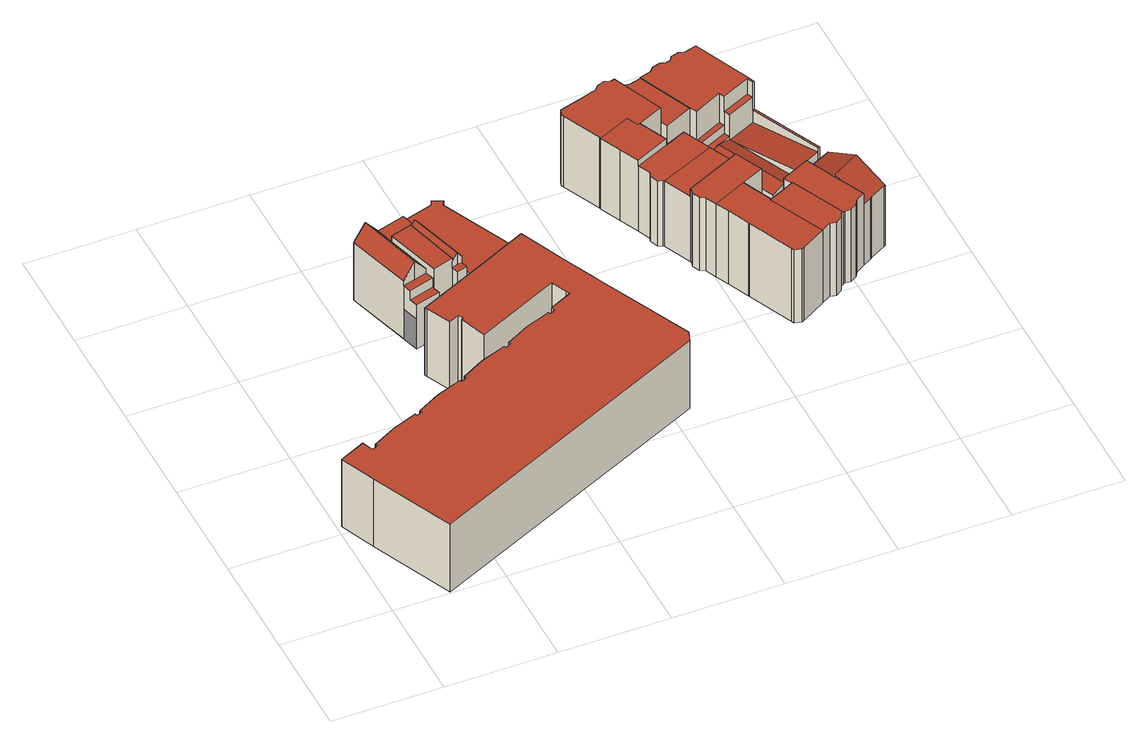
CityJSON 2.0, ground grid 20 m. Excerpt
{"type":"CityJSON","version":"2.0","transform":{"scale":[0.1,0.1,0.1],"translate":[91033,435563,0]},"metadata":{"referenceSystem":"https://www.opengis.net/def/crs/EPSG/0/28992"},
"CityObjects":{
"building1":{"type":"Building","attributes":{"TerrainHeight":3.44,"bron_tex":"UltraCAM-X 10cm juni 2008","voll_tex":"complete","bron_geo":"Lidar 15-30 punten - nov. 2008","status":"1"},"geometry":[{"type":"MultiSurface","lod":"2","boundaries":[[[0,1,2,3,4,5,6,7,8,9,10,11,12,13,14,15,16,17,18,19,20,21,22,23,24,25,26,27,28,29,30,31,32,33,34,35,36,37,38,39,40,41,42,43,44,45,46,47,48,49,50]],[[51,52,53,54,55,56,57,58,59,60,61,62,63,64,65,66,67,68,69,70,71,72,73,74,75,76,77,78,79,80,81,82,83,84,85,86,87,88,89,90,91,92,93,94,95,96,97,98,99,100]],[[49,48,58,57]],[[48,47,59,58]],[[47,46,60,59]],[[46,45,61,60]],[[45,44,62,61]],[[44,43,63,62]],[[43,42,64,63]],[[42,41,65,64]],[[41,40,66,65]],[[40,39,67,66]],[[39,38,68,67]],[[38,37,69,68]],[[37,36,70,69]],[[36,35,71,70]],[[35,34,72,71]],[[34,33,73,72]],[[33,32,74,73]],[[32,31,75,74]],[[31,30,76,75]],[[30,29,77,76]],[[29,28,78,77]],[[28,27,79,78]],[[27,26,80,79]],[[26,25,81,80]],[[25,24,82,81]],[[24,23,83,82]],[[23,22,84,83]],[[22,21,85,84]],[[21,20,86,85]],[[20,19,87,86]],[[19,18,88,87]],[[18,17,89,88]],[[17,16,90,89]],[[16,15,91,90]],[[15,14,92,91]],[[14,13,93,92]],[[13,12,94,93]],[[12,11,95,94]],[[11,10,96,95]],[[10,9,97,96]],[[9,8,98,97]],[[8,7,101,102]],[[7,6,100,99]],[[6,5,51,100]],[[5,4,52,51]],[[4,3,53,52]],[[3,2,54,53]],[[2,1,55,54]],[[1,0,56,55]],[[0,50,103,56]],[[50,49,57,103]]],"semantics":{"surfaces":[{"type":"RoofSurface"},{"type":"GroundSurface"},{"type":"WallSurface"}],"values":[0,1,2,2,2,2,2,2,2,2,2,2,2,2,2,2,2,2,2,2,2,2,2,2,2,2,2,2,2,2,2,2,2,2,2,2,2,2,2,2,2,2,2,2,2,2,2,2,2,2,2,2,2]}}]},
"building2":{"type":"Building","attributes":{"TerrainHeight":3.38,"bron_tex":"UltraCAM-X 10cm juni 2008","voll_tex":"complete","bron_geo":"Lidar 15-30 punten - nov. 2008","status":"1"},"geometry":[{"type":"MultiSurface","lod":"2","boundaries":[[[104,105,106,107,108]],[[109,110,111,112]],[[113,114,115,116,117]],[[114,118,119,115]],[[120,121,122,123,124]],[[108,107,122,125]],[[107,106,123,122]],[[106,105,124,123]],[[111,110,125,126]],[[110,109,104,108]],[[114,113,121,127]],[[113,117,128,121]],[[117,116,126,128]],[[116,115,129,111]],[[118,114,127,120]],[[115,119,112,129]],[[119,118,120,130]]],"semantics":{"surfaces":[{"type":"RoofSurface"},{"type":"GroundSurface"},{"type":"WallSurface"}],"values":[0,0,0,0,1,2,2,2,2,2,2,2,2,2,2,2,2]}}]},
"building3":{"type":"Building","attributes":{"TerrainHeight":3.52,"bron_tex":"UltraCAM-X 10cm juni 2008","voll_tex":"complete","bron_geo":"Lidar 15-30 punten - nov. 2008","status":"1"},"geometry":[{"type":"MultiSurface","lod":"2","boundaries":[[[131,132,133,134]],[[135,136,137,138]],[[139,140,141,142]],[[138,137,143,144]],[[145,146,147,148]],[[121,149,150,151,152,122]],[[145,148,149,121]],[[148,147,153,149]],[[146,145,121,128]],[[134,133,150,154]],[[133,132,151,150]],[[132,131,152,151]],[[135,138,155,156]],[[137,136,131,157]],[[139,142,156,146]],[[142,141,136,135]],[[141,140,122,152]],[[140,139,128,122]],[[138,144,147,155]],[[144,143,154,153]],[[143,137,157,134]]],"semantics":{"surfaces":[{"type":"RoofSurface"},{"type":"GroundSurface"},{"type":"WallSurface"}],"values":[0,0,0,0,0,1,2,2,2,2,2,2,2,2,2,2,2,2,2,2,2]}}]},
"building4":{"type":"Building","attributes":{"TerrainHeight":3.65,"bron_tex":"UltraCAM-X 10cm juni 2008","voll_tex":"complete","bron_geo":"Lidar 15-30 punten - nov. 2008","status":"1"},"geometry":[{"type":"MultiSurface","lod":"2","boundaries":[[[158,159,102,101,160,161,162,163,164]],[[165,166,167,168,169,99,98,150,149]],[[158,164,165,149]],[[164,163,166,165]],[[163,162,167,166]],[[162,161,168,167]],[[161,160,169,168]],[[160,101,99,169]],[[102,159,150,98]],[[159,158,149,150]]],"semantics":{"surfaces":[{"type":"RoofSurface"},{"type":"GroundSurface"},{"type":"WallSurface"}],"values":[0,1,2,2,2,2,2,2,2,2]}}]},
"building5":{"type":"Building","attributes":{"TerrainHeight":3.49,"bron_tex":"UltraCAM-X 10cm juni 2008","voll_tex":"complete","bron_geo":"Lidar 15-30 punten - nov. 2008","status":"1"},"geometry":[{"type":"MultiSurface","lod":"2","boundaries":[[[170,171,172,173,174,175,176]],[[177,178,179,180,181,182,183]],[[170,176,181,180]],[[176,175,184,185]],[[175,174,183,182]],[[174,173,177,183]]],"semantics":{"surfaces":[{"type":"RoofSurface"},{"type":"GroundSurface"},{"type":"WallSurface"}],"values":[0,1,2,2,2,2]}}]},
"building6":{"type":"Building","attributes":{"TerrainHeight":3.26,"bron_tex":"UltraCAM-X 10cm juni 2008","voll_tex":"complete","bron_geo":"Lidar 15-30 punten - nov. 2008","status":"1"},"geometry":[{"type":"MultiSurface","lod":"2","boundaries":[[[184,186,187,188,189,190,191,192,185]],[[181,193,194,195,196,197,198,199,182]],[[185,192,193,181]],[[192,191,194,193]],[[190,189,196,195]],[[189,188,197,196]],[[188,187,198,197]],[[187,186,199,198]],[[186,184,182,199]]],"semantics":{"surfaces":[{"type":"RoofSurface"},{"type":"GroundSurface"},{"type":"WallSurface"}],"values":[0,1,2,2,2,2,2,2,2]}}]},
"building7":{"type":"Building","attributes":{"TerrainHeight":3.27,"bron_tex":"UltraCAM-X 10cm juni 2008","voll_tex":"complete","bron_geo":"Lidar 15-30 punten - nov. 2008","status":"1"},"geometry":[{"type":"MultiSurface","lod":"2","boundaries":[[[191,190,200,201]],[[195,194,202,203]],[[191,201,202,194]],[[200,190,195,203]]],"semantics":{"surfaces":[{"type":"RoofSurface"},{"type":"GroundSurface"},{"type":"WallSurface"}],"values":[0,1,2,2]}}]},
"building8":{"type":"Building","attributes":{"TerrainHeight":3.62,"bron_tex":"UltraCAM-X 10cm juni 2008","voll_tex":"complete","bron_geo":"Lidar 15-30 punten - nov. 2008","status":"1"},"geometry":[{"type":"MultiSurface","lod":"2","boundaries":[[[204,205,206,207,208,209,210,211,212,213,214,215,216]],[[217,218,219,220,221,222,223,224,225,226,227,228,229]],[[204,216,218,217]],[[213,212,222,221]],[[212,211,223,222]],[[211,210,224,223]],[[210,209,225,224]],[[209,208,226,225]],[[208,207,227,226]],[[207,206,228,227]],[[206,205,229,228]]],"semantics":{"surfaces":[{"type":"RoofSurface"},{"type":"GroundSurface"},{"type":"WallSurface"}],"values":[0,1,2,2,2,2,2,2,2,2,2]}}]},
"building9":{"type":"Building","attributes":{"TerrainHeight":3.63,"bron_tex":"UltraCAM-X 10cm juni 2008","voll_tex":"complete","bron_geo":"Lidar 15-30 punten - nov. 2008","status":"1"},"geometry":[{"type":"MultiSurface","lod":"2","boundaries":[[[230,231,232,233,234,235,205,204,236]],[[203,202,237,217,229,238,239,240,241]],[[233,232,241,240]],[[232,231,203,241]],[[231,230,201,200]],[[230,236,237,202]],[[236,204,217,237]],[[205,235,238,229]],[[235,234,239,238]],[[234,233,240,239]]],"semantics":{"surfaces":[{"type":"RoofSurface"},{"type":"GroundSurface"},{"type":"WallSurface"}],"values":[0,1,2,2,2,2,2,2,2,2]}}]},
"building10":{"type":"Building","attributes":{"TerrainHeight":3.46,"bron_tex":"UltraCAM-X 10cm juni 2008","voll_tex":"complete","bron_geo":"Lidar 15-30 punten - nov. 2008","status":"1"},"geometry":[{"type":"MultiSurface","lod":"2","boundaries":[[[242,243,244,245,246,247,248,249]],[[250,251,252,253,254,255,256,257,258,259,260,173,172,171,170]],[[261,262,263,264,265,266,267,268,269,270,271,272,180,179,178,177,273,274,275,276,277]],[[242,249,266,265]],[[249,248,267,266]],[[248,247,268,267]],[[247,246,269,268]],[[245,244,271,270]],[[244,243,272,271]],[[258,257,276,275]],[[257,256,277,276]],[[256,255,261,277]],[[255,254,262,261]],[[254,253,263,262]],[[253,252,264,263]],[[252,251,265,264]],[[251,250,243,242]],[[250,170,180,272]],[[173,260,273,177]],[[260,259,274,273]],[[259,258,275,274]]],"semantics":{"surfaces":[{"type":"RoofSurface"},{"type":"GroundSurface"},{"type":"WallSurface"}],"values":[0,0,1,2,2,2,2,2,2,2,2,2,2,2,2,2,2,2,2,2,2]}}]},
"building11":{"type":"Building","attributes":{"TerrainHeight":3.68,"bron_tex":"UltraCAM-X 10cm juni 2008","voll_tex":"complete","bron_geo":"Lidar 15-30 punten - nov. 2008","status":"1"},"geometry":[{"type":"MultiSurface","lod":"2","boundaries":[[[216,215,214,213,278,279,280,281,282,283]],[[218,284,285,286,287,288,289,221,220,219]],[[216,283,284,218]],[[283,282,290,291]],[[282,281,286,285]],[[281,280,287,286]],[[280,279,288,287]],[[279,278,289,288]],[[278,213,221,289]]],"semantics":{"surfaces":[{"type":"RoofSurface"},{"type":"GroundSurface"},{"type":"WallSurface"}],"values":[0,1,2,2,2,2,2,2,2]}}]},
"building12":{"type":"Building","attributes":{"TerrainHeight":3.8,"bron_tex":"UltraCAM-X 10cm juni 2008","voll_tex":"complete","bron_geo":"Lidar 15-30 punten - nov. 2008","status":"1"},"geometry":[{"type":"MultiSurface","lod":"2","boundaries":[[[291,290,292,293,294,295,296,297,298]],[[299,300,301,302,303,304,285,284,305]],[[306,307,308,300]],[[298,297,299,305]],[[297,296,309,310]],[[296,295,301,300]],[[295,294,302,301]],[[294,293,303,302]],[[293,292,304,303]],[[292,290,285,304]],[[291,298,305,284]]],"semantics":{"surfaces":[{"type":"RoofSurface"},{"type":"GroundSurface"},{"type":"WallSurface"}],"values":[0,1,2,2,2,2,2,2,2,2,2]}}]},
"building13":{"type":"Building","attributes":{"TerrainHeight":3.2,"bron_tex":"UltraCAM-X 10cm juni 2008","voll_tex":"complete","bron_geo":"Lidar 15-30 punten - nov. 2008","status":"1"},"geometry":[{"type":"MultiSurface","lod":"2","boundaries":[[[311,312,313,314]],[[315,316,317,318]],[[319,320,321,322]],[[323,324,325,326]],[[327,328,329,330,331]],[[332,333,334,335]],[[336,337,328,327]],[[338,339,340,341,342,343,344,345,346,347,348,349,350,351,352,353,354,355]],[[356,357,358,359,270,269,360,361,362,363,364,365,366,367]],[[338,355,360,269]],[[355,354,361,360]],[[354,353,362,361]],[[353,352,363,362]],[[352,351,364,363]],[[351,350,365,364]],[[350,349,366,365]],[[349,348,367,366]],[[348,347,356,367]],[[345,344,311,314]],[[344,343,318,317]],[[343,342,315,318]],[[342,341,322,321]],[[341,340,319,322]],[[340,339,270,368]],[[339,338,246,245]],[[313,312,369,358]],[[312,311,335,334]],[[317,316,332,335]],[[316,315,326,325]],[[321,320,323,326]],[[320,319,368,370]],[[325,371,331]],[[372,324,336]],[[324,323,370,373]],[[327,371,374]],[[331,375,332]],[[330,329,376,377]],[[329,328,378,376]],[[334,333,377,369]],[[333,375,330]],[[372,327,374]],[[328,337,359,378]],[[337,336,373,359]]],"semantics":{"surfaces":[{"type":"RoofSurface"},{"type":"GroundSurface"},{"type":"WallSurface"}],"values":[0,0,0,0,0,0,0,0,1,2,2,2,2,2,2,2,2,2,2,2,2,2,2,2,2,2,2,2,2,2,2,2,2,2,2,2,2,2,2,2,2,2,2]}}]},
"building14":{"type":"Building","attributes":{"TerrainHeight":3.78,"bron_tex":"UltraCAM-X 10cm juni 2008","voll_tex":"complete","bron_geo":"Lidar 15-30 punten - nov. 2008","status":"1"},"geometry":[{"type":"MultiSurface","lod":"2","boundaries":[[[379,380,381,382,383]],[[381,307,306,384,385,386,387,382]],[[299,388,389,390,391,392,300]],[[379,383,389,388]],[[381,380,299,393]],[[380,379,388,299]],[[387,386,391,390]],[[386,385,392,391]],[[385,384,394,392]],[[384,306,300,394]],[[307,381,393,308]]],"semantics":{"surfaces":[{"type":"RoofSurface"},{"type":"GroundSurface"},{"type":"WallSurface"}],"values":[0,0,1,2,2,2,2,2,2,2,2]}}]}
},
"vertices":[
[103,3,146],[634,245,146],[641,265,146],[561,438,146],[555,451,146],[539,486,146],[533,499,146],[493,590,146],[407,550,146],[279,492,146],[281,488,146],[301,445,146],[320,454,146],[325,444,146],[321,442,146],[339,394,146],[489,462,146],[502,434,146],[505,427,146],[474,413,146],[464,408,146],[466,403,146],[467,402,146],[457,396,146],[455,401,146],[449,398,146],[410,384,146],[367,361,146],[369,357,146],[365,355,146],[359,352,146],[357,356,146],[311,339,146],[269,316,146],[271,312,146],[265,309,146],[260,307,146],[259,311,146],[213,294,146],[170,271,146],[173,267,146],[162,263,146],[160,267,146],[115,250,146],[72,227,146],[74,223,146],[64,218,146],[60,225,146],[55,238,146],[8,217,146],[36,153,146],[539,486,0],[555,451,0],[561,438,0],[641,265,0],[634,245,0],[103,3,0],[8,217,0],[55,238,0],[60,225,0],[64,218,0],[74,223,0],[72,227,0],[115,250,0],[160,267,0],[162,263,0],[173,267,0],[170,271,0],[213,294,0],[259,311,0],[260,307,0],[265,309,0],[271,312,0],[269,316,0],[311,339,0],[357,356,0],[359,352,0],[365,355,0],[369,357,0],[367,361,0],[410,384,0],[449,398,0],[455,401,0],[457,396,0],[467,402,0],[466,403,0],[464,408,0],[474,413,0],[505,427,0],[502,434,0],[489,462,0],[339,394,0],[321,442,0],[325,444,0],[320,454,0],[301,445,0],[281,488,0],[279,492,0],[407,550,0],[493,590,0],[533,499,0],[493,590,110],[407,550,110],[36,153,0],
[288,570,95],[293,555,95],[338,567,95],[335,579,95],[334,583,95],[288,570,115],[334,583,115],[329,599,115],[284,586,115],[294,716,125],[272,709,154],[306,592,154],[329,599,124],[305,679,125],[249,703,125],[284,586,125],[249,703,0],[294,716,0],[335,579,0],[338,567,0],[293,555,0],[334,583,0],[329,599,0],[272,709,0],[305,679,0],[306,592,115],[284,586,0],
[371,589,119],[375,576,119],[393,581,119],[390,594,119],[343,690,135],[371,589,131],[381,592,144],[351,692,144],[305,679,138],[335,579,138],[371,589,138],[343,690,138],[390,594,133],[360,695,133],[294,716,120],[305,679,120],[360,695,120],[349,732,120],[349,732,0],[393,581,0],[375,576,0],[371,589,0],[360,695,0],[390,594,0],[351,692,120],[343,690,120],[381,592,119],
[349,732,110],[393,581,110],[479,619,110],[423,740,110],[428,748,110],[410,757,110],[406,748,110],[406,748,0],[410,757,0],[428,748,0],[423,740,0],[479,619,0],
[772,744,153],[768,743,153],[758,764,153],[700,738,153],[717,700,153],[733,665,153],[795,693,153],[700,738,0],[758,764,0],[768,743,0],[772,744,0],[795,693,0],[733,665,0],[717,700,0],[733,665,141],[795,693,140],
[743,643,141],[741,634,141],[747,620,141],[755,616,141],[756,615,141],[857,660,139],[834,711,139],[834,711,0],[857,660,0],[756,615,0],[755,616,0],[747,620,0],[741,634,0],[743,643,0],
[779,564,141],[880,610,139],[880,610,0],[779,564,0],
[863,542,158],[802,514,158],[813,490,158],[831,451,158],[832,449,158],[869,367,158],[871,362,158],[884,359,158],[888,361,158],[932,386,158],[889,478,158],[884,487,158],[887,488,158],[863,542,0],[887,488,0],[884,487,0],[889,478,0],[932,386,0],[888,361,0],[884,359,0],[871,362,0],[869,367,0],[832,449,0],[831,451,0],[813,490,0],[802,514,0],
[880,610,158],[779,564,158],[780,561,158],[778,552,158],[784,539,158],[793,534,158],[903,560,158],[903,560,0],[793,534,0],[784,539,0],[778,552,0],[780,561,0],
[778,858,122],[818,765,122],[823,752,122],[874,776,122],[831,874,122],[810,868,122],[800,871,122],[785,867,122],[818,765,153],[778,858,153],[771,856,153],[761,860,153],[747,855,153],[740,847,153],[676,828,153],[669,826,153],[665,816,153],[667,810,153],[699,741,153],[740,847,0],[747,855,0],[761,860,0],[771,856,0],[778,858,0],[785,867,0],[800,871,0],[810,868,0],[831,874,0],[874,776,0],[823,752,0],[818,765,0],[699,741,0],[667,810,0],[665,816,0],[669,826,0],[676,828,0],
[949,396,158],[960,394,158],[972,402,158],[976,411,158],[980,413,158],[935,510,158],[935,510,0],[980,413,0],[976,411,0],[972,402,0],[960,394,0],[949,396,0],[980,413,156],[935,510,156],
[984,415,156],[995,414,156],[1007,422,156],[1012,431,156],[1029,441,156],[978,551,156],[927,527,156],[978,551,0],[1029,441,0],[1012,431,0],[1007,422,0],[995,414,0],[984,415,0],[927,527,0],[1029,441,131],[1007,488,157],[1007,488,0],[1029,441,136],[978,551,134],
[991,789,64],[1049,663,64],[1052,664,64],[994,790,64],[935,777,91],[940,766,91],[991,789,91],[986,800,91],[880,763,61],[885,754,61],[935,777,61],[931,787,61],[885,754,44],[890,742,44],[940,766,44],[935,777,44],[915,754,46],[974,627,46],[982,631,43],[999,639,38],[940,766,38],[940,766,37],[999,639,55],[1049,663,55],[991,789,37],[890,742,38],[948,615,38],[831,874,124],[874,776,124],[880,763,124],[931,787,124],[935,777,124],[986,800,124],[991,789,124],[994,790,124],[988,804,124],[943,906,124],[921,900,124],[911,903,124],[897,899,124],[891,891,124],[883,889,124],[874,892,124],[859,888,124],[852,880,124],[943,906,0],[988,804,0],[1052,664,0],[948,615,0],[852,880,0],[859,888,0],[874,892,0],[883,889,0],[891,891,0],[897,899,0],[911,903,0],[921,900,0],[880,763,0],[1049,663,0],[885,754,0],[923,758,44],[907,750,44],[890,742,0],[915,754,44],[945,755,38],[982,631,0],[999,639,0],[974,627,0],
[976,555,129],[978,551,131],[1003,496,161],[1054,525,161],[1029,580,131],[1046,451,131],[1049,453,131],[1078,469,131],[1080,470,131],[976,555,0],[1029,580,0],[1080,470,0],[1078,469,0],[1049,453,0],[1003,496,0],[1046,451,0]
]}
